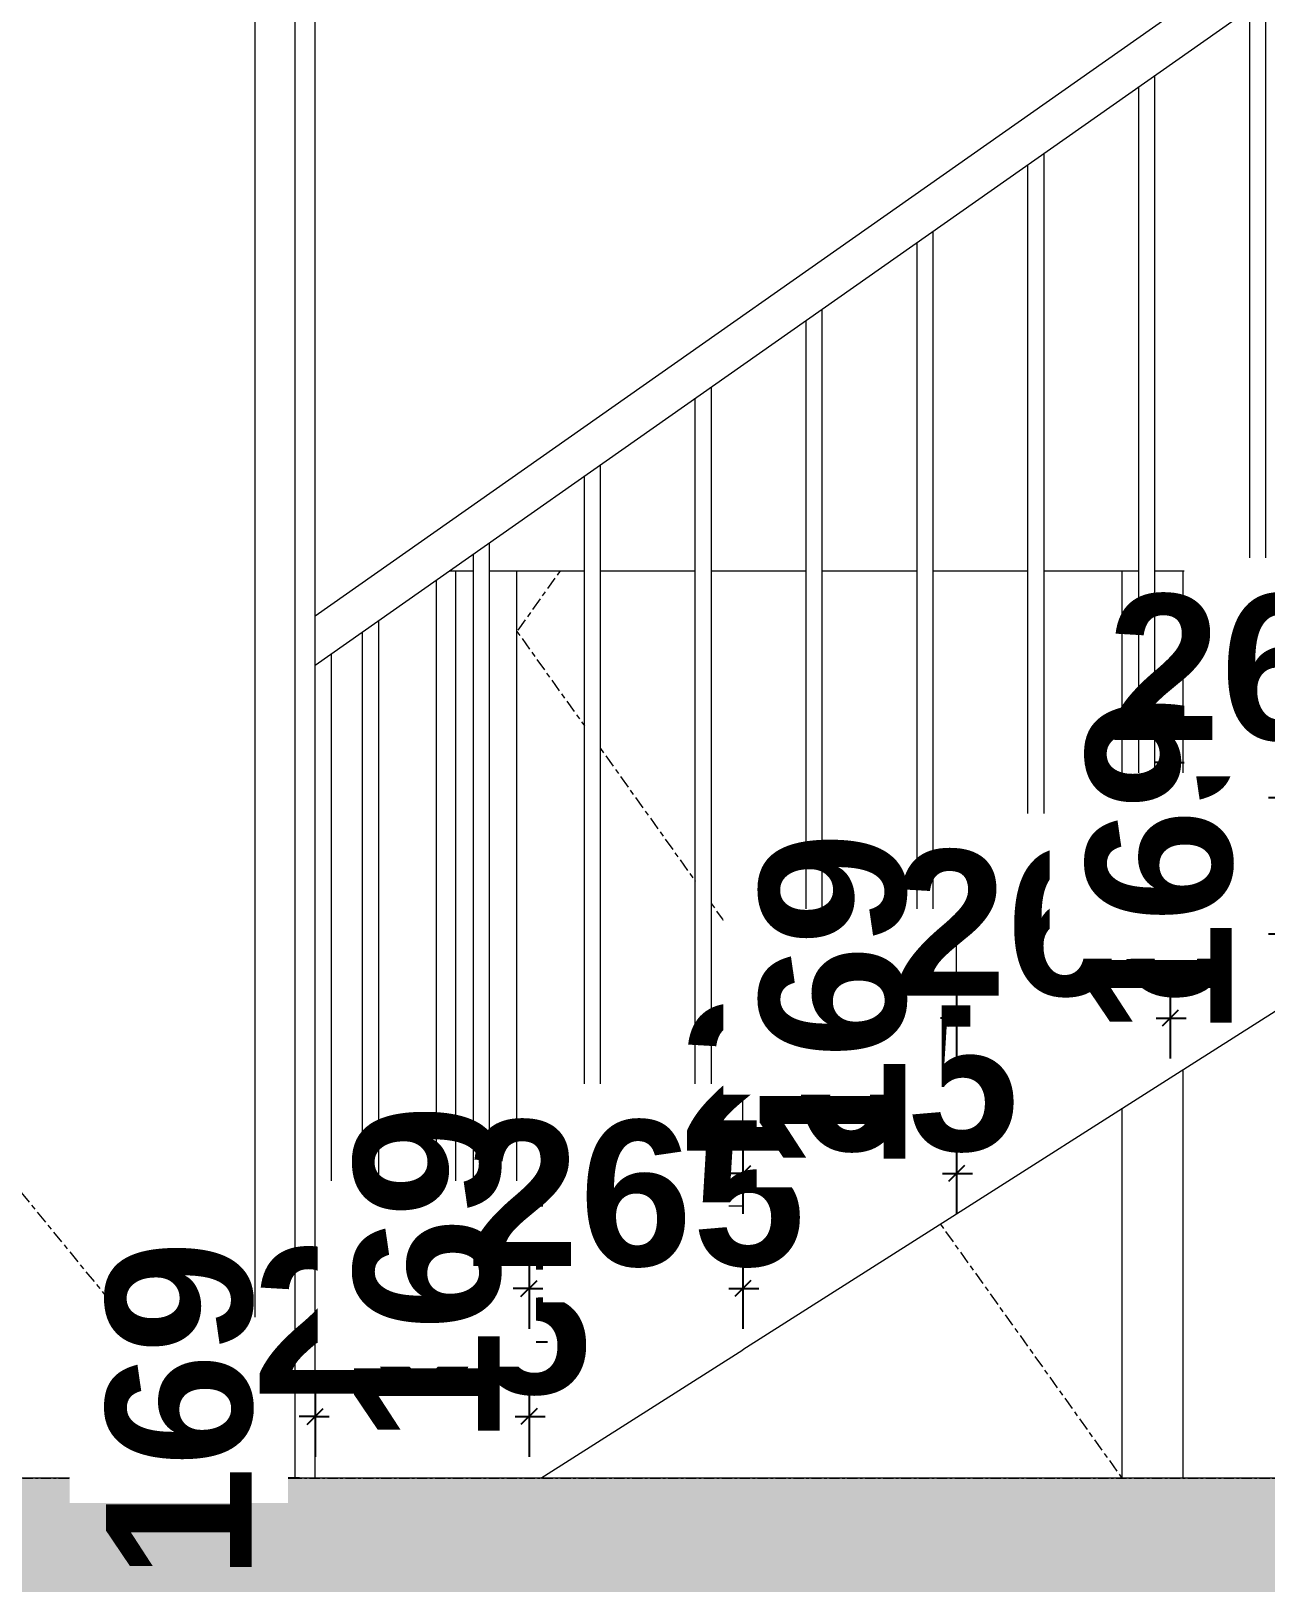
# Model space of a CAD drawing. Header units: inches. Extents: x 22 to 382261, y 22 to 371281.
# Drawn here: x 44085 to 45617, y 51440 to 53365 of the extents above; entities that cross this region are included whole.
import ezdxf

# ---------------------------------------------------------------- set-up
doc = ezdxf.new("R2010")
doc.units = ezdxf.units.IN
doc.header["$MEASUREMENT"] = 0
doc.linetypes.add('Centre', pattern=[31.75, 6.35, -4.7625, 15.875, -4.7625])
doc.linetypes.add('Grid Line 1_2_', pattern=[22.225, 12.7, -3.175, 3.175, -3.175])
for name, color, linetype, lineweight in [('A-ANNO-DIMS', 211, 'Continuous', 9), ('A-DETL-GENF', 92, 'Continuous', 9), ('A-DETL-THIN', 151, 'Continuous', 9), ('A-DOOR', 31, 'Continuous', 9), ('A-DOOR-FRAM', 31, 'Continuous', 9), ('A-FLOR-HRAL', 11, 'Continuous', 9), ('A-FLOR-LEVL', 51, 'Continuous', 9), ('A-WALL', 113, 'Continuous', 9), ('I-WALL', 2, 'Continuous', 9), ('S-STRS', 31, 'Continuous', 9), ('S-STRS-ANNO', 31, 'Continuous', 9)]:
    doc.layers.add(name, color=color, linetype=linetype, lineweight=lineweight)
doc.styles.add('Arial_1', font='arial.ttf', dxfattribs={"height": 340})
doc.styles.add('Arial_B_1', font='arialbd.ttf', dxfattribs={"height": 180.555556})
doc.dimstyles.new('1_3', dxfattribs={"dimscale": 304.8, "dimtxt": 51.01297, "dimasz": 0.065104, "dimexe": 0.164042, "dimexo": 0.0625, "dimgap": 0.082021, "dimtad": 1, "dimdec": 0, "dimzin": 0, "dimdsep": 46, "dimtxsty": 'Arial_B_1', "dimblk1": 'OBLIQUE', "dimblk2": 'OBLIQUE', "dimsah": 1, "dimcen": 0.09, "dimdle": 0.164042, "dimazin": 0, "dimtfac": 1, "dimtdec": 4, "dimtix": 1, "dimtmove": 0, "dimatfit": 3, "dimfxl": 0.164042, "dimfxlon": 1, "dimtvp": 1, "dimtfill": 1, "dimtolj": 1, "dimtzin": 0, "dimarcsym": 2})

# ---------------------------------------------------------------- blocks, each defined once
blk = doc.blocks.new('M_Single-Flush - 900 by 2100-911137-Section C-C - STAIRS')
at = {"layer": 'A-DOOR-FRAM'}
blk.add_line((9708.2, 300), (9708.2, 2576), dxfattribs=at)
blk = doc.blocks.new('Railing - 20mm-957116-Section C-C - STAIRS')
at = {"layer": 'A-FLOR-HRAL'}
for p, q in [((10891.9, 1143.8), (10891.9, 2121.7)), ((10911.9, 1143.8), (10911.9, 2135.7))]:
    blk.add_line(p, q, dxfattribs=at)
blk = doc.blocks.new('Railing - 20mm-957114-Section C-C - STAIRS')
at = {"layer": 'A-FLOR-HRAL'}
for p, q in [((10754.4, 975), (10754.4, 2025.1)), ((10774.4, 975), (10774.4, 2039.2))]:
    blk.add_line(p, q, dxfattribs=at)
blk = doc.blocks.new('Railing - 20mm-957112-Section C-C - STAIRS')
at = {"layer": 'A-FLOR-HRAL'}
for p, q in [((10616.9, 975), (10616.9, 1928.5)), ((10636.9, 975), (10636.9, 1942.6))]:
    blk.add_line(p, q, dxfattribs=at)
blk = doc.blocks.new('Railing - 20mm-957110-Section C-C - STAIRS')
at = {"layer": 'A-FLOR-HRAL'}
for p, q in [((10479.4, 806.2), (10479.4, 1831.9)), ((10499.4, 806.2), (10499.4, 1846))]:
    blk.add_line(p, q, dxfattribs=at)
blk = doc.blocks.new('Railing - 20mm-957108-Section C-C - STAIRS')
at = {"layer": 'A-FLOR-HRAL'}
for p, q in [((10341.9, 806.2), (10341.9, 1735.3)), ((10361.9, 806.2), (10361.9, 1749.4))]:
    blk.add_line(p, q, dxfattribs=at)
blk = doc.blocks.new('Railing - 20mm-957106-Section C-C - STAIRS')
at = {"layer": 'A-FLOR-HRAL'}
for p, q in [((10204.4, 637.5), (10204.4, 1638.7)), ((10224.4, 637.5), (10224.4, 1652.8))]:
    blk.add_line(p, q, dxfattribs=at)
blk = doc.blocks.new('Railing - 20mm-957104-Section C-C - STAIRS')
at = {"layer": 'A-FLOR-HRAL'}
for p, q in [((10066.9, 637.5), (10066.9, 1542.1)), ((10086.9, 637.5), (10086.9, 1556.2))]:
    blk.add_line(p, q, dxfattribs=at)
blk = doc.blocks.new('Railing - 20mm-957102-Section C-C - STAIRS')
at = {"layer": 'A-FLOR-HRAL'}
for p, q in [((9929.4, 468.7), (9929.4, 1445.5)), ((9949.4, 468.7), (9949.4, 1459.6))]:
    blk.add_line(p, q, dxfattribs=at)
blk = doc.blocks.new('Railing - 20mm-957100-Section C-C - STAIRS')
at = {"layer": 'A-FLOR-HRAL'}
for p, q in [((9791.9, 468.7), (9791.9, 1348.9)), ((9811.9, 468.7), (9811.9, 1363))]:
    blk.add_line(p, q, dxfattribs=at)
blk = doc.blocks.new('Railing - 20mm-957092-Section C-C - STAIRS')
at = {"layer": 'A-FLOR-HRAL'}
for p, q in [((9753.2, 468.7), (9753.2, 1321.7)), ((9733.2, 468.7), (9733.2, 1307.6))]:
    blk.add_line(p, q, dxfattribs=at)
blk = doc.blocks.new('Railing - Railing-670068-Section C-C - STAIRS')
for name in ['Railing - 20mm-957116-Section C-C - STAIRS', 'Railing - 20mm-957114-Section C-C - STAIRS', 'Railing - 20mm-957112-Section C-C - STAIRS', 'Railing - 20mm-957110-Section C-C - STAIRS', 'Railing - 20mm-957108-Section C-C - STAIRS', 'Railing - 20mm-957106-Section C-C - STAIRS', 'Railing - 20mm-957104-Section C-C - STAIRS', 'Railing - 20mm-957102-Section C-C - STAIRS', 'Railing - 20mm-957100-Section C-C - STAIRS', 'Railing - 20mm-957092-Section C-C - STAIRS']:
    blk.add_blockref(name, (0, 0))
blk = doc.blocks.new('Top Rail Type - Top Rail_Internal_-670082-Section C-C - STAIRS')
at = {"layer": 'A-FLOR-HRAL'}
for p, q in [((11826.3, 2839.3), (9733.2, 1368.7)), ((11872, 2810.2), (9733.2, 1307.6)), ((9733.2, 1307.6), (9733.2, 1368.7))]:
    blk.add_line(p, q, dxfattribs=at)
blk = doc.blocks.new('M_Single-Flush - 900 by 2101 DO3 LOBBY-944279-Section C-C - STAIRS')
at = {"layer": 'A-DOOR', "linetype": 'Centre'}
blk.add_line((8758.2, 1400), (9658.2, 300), dxfattribs=at)
at = {"layer": 'A-DOOR-FRAM'}
blk.add_line((9658.2, 2500), (9658.2, 300), dxfattribs=at)
blk = doc.blocks.new('M_Single-Flush - d02  toilet 750 by 2100-458076-Section C-C - STAIRS')
at = {"layer": 'A-DOOR', "linetype": 'Centre'}
for p, q in [((10036.8, 1425), (9983.2, 1350)), ((9983.2, 1350), (10066.9, 1232.7)), ((10086.9, 1204.7), (10204.4, 1040.2)), ((10224.4, 1012.2), (10341.9, 847.7)), ((10361.9, 819.7), (10371.6, 806.2)), ((10508.3, 614.8), (10733.2, 300))]:
    blk.add_line(p, q, dxfattribs=at)
at = {"layer": 'A-DOOR-FRAM'}
for p, q in [((9907.2, 1425), (9907.2, 468.8)), ((9983.2, 468.8), (9983.2, 1425)), ((10733.2, 1425), (10733.2, 975)), ((10809.2, 1143.8), (10809.2, 1425)), ((10809.2, 300), (10809.2, 806)), ((10733.2, 757.7), (10733.2, 300))]:
    blk.add_line(p, q, dxfattribs=at)
blk = doc.blocks.new('_Oblique')
at = {"color": 0, "linetype": 'ByBlock', "lineweight": -2}
blk.add_line((-0.5, -0.5), (0.5, 0.5), dxfattribs=at)
blk = doc.blocks.new('*D5028')
at = {"layer": 'A-ANNO-DIMS', "color": 0, "lineweight": -2, "transparency": 16777216}
for p, q in [((44387.3, 51738.9), (44387.3, 51758.8)), ((44418.3, 51738.9), (44337.3, 51738.9)), ((44387.3, 51570.2), (44387.3, 51738.9)), ((44418.3, 51570.2), (44337.3, 51570.2)), ((44387.3, 51570.2), (44387.3, 51550.3))]:
    blk.add_line(p, q, dxfattribs=at)
at = {"layer": 'Defpoints', "color": 0, "transparency": 16777216}
for p in [(44437.3, 51738.9), (44437.3, 51570.2)]:
    blk.add_point(p, dxfattribs=at)
at = {"layer": 'A-ANNO-DIMS', "color": 0, "lineweight": -2, "transparency": 16777216, "xscale": 19.84375, "yscale": 19.84375, "zscale": 19.84375}
for p, rotation in [((44387.3, 51738.9), 270), ((44387.3, 51570.2), 90)]:
    blk.add_blockref('_Oblique', p, dxfattribs=dict(at, rotation=rotation))
at = {"layer": 'A-ANNO-DIMS', "color": 0, "transparency": 16777216, "insert": (44270.1, 51654.5), "char_height": 180.56, "width": 139.921, "attachment_point": 5, "rotation": 90, "style": 'Arial_B_1', "bg_fill": 3, "box_fill_scale": 1.25, "bg_fill_color": 256, "bg_fill_true_color": 13158600, "bg_fill_transparency": 0}
blk.add_mtext('\\A1;169', dxfattribs=at)
at = {"layer": 'Defpoints', "color": 0, "transparency": 16777216}
blk.add_point((44387.3, 51738.9), dxfattribs=at)
blk = doc.blocks.new('*D5029')
at = {"layer": 'A-ANNO-DIMS', "color": 0, "lineweight": -2, "transparency": 16777216}
for p, q in [((44437.9, 51677.4), (44437.9, 51596.5)), ((44702.9, 51677.4), (44702.9, 51596.5)), ((44437.9, 51646.5), (44418.1, 51646.5)), ((44437.9, 51646.5), (44702.9, 51646.5)), ((44702.9, 51646.5), (44722.8, 51646.5))]:
    blk.add_line(p, q, dxfattribs=at)
at = {"layer": 'A-ANNO-DIMS', "color": 0, "lineweight": -2, "transparency": 16777216, "xscale": 19.84375, "yscale": 19.84375, "zscale": 19.84375}
blk.add_blockref('_Oblique', (44437.9, 51646.5), dxfattribs=at)
at = {"layer": 'A-ANNO-DIMS', "color": 0, "lineweight": -2, "transparency": 16777216, "xscale": 19.84375, "yscale": 19.84375, "zscale": 19.84375, "rotation": 180}
blk.add_blockref('_Oblique', (44702.9, 51646.5), dxfattribs=at)
at = {"layer": 'A-ANNO-DIMS', "color": 0, "transparency": 16777216, "insert": (44570.4, 51763.7), "char_height": 180.56, "width": 139.921, "attachment_point": 5, "style": 'Arial_B_1', "bg_fill": 3, "box_fill_scale": 1.25, "bg_fill_color": 256, "bg_fill_true_color": 13158600, "bg_fill_transparency": 0}
blk.add_mtext('\\A1;265', dxfattribs=at)
at = {"layer": 'Defpoints', "color": 0, "transparency": 16777216}
for p in [(44437.9, 51696.5), (44702.9, 51696.5), (44702.9, 51646.5)]:
    blk.add_point(p, dxfattribs=at)
blk = doc.blocks.new('*D5030')
at = {"layer": 'A-ANNO-DIMS', "color": 0, "lineweight": -2, "transparency": 16777216}
for p, q in [((44694.8, 51907.7), (44694.8, 51927.5)), ((44725.7, 51907.7), (44644.8, 51907.7)), ((44694.8, 51907.7), (44694.8, 51738.9)), ((44725.7, 51738.9), (44644.8, 51738.9)), ((44694.8, 51738.9), (44694.8, 51719.1))]:
    blk.add_line(p, q, dxfattribs=at)
at = {"layer": 'Defpoints', "color": 0, "transparency": 16777216}
for p in [(44744.8, 51907.7), (44744.8, 51738.9)]:
    blk.add_point(p, dxfattribs=at)
at = {"layer": 'A-ANNO-DIMS', "color": 0, "lineweight": -2, "transparency": 16777216, "xscale": 19.84375, "yscale": 19.84375, "zscale": 19.84375}
for p, rotation in [((44694.8, 51907.7), 270), ((44694.8, 51738.9), 90)]:
    blk.add_blockref('_Oblique', p, dxfattribs=dict(at, rotation=rotation))
at = {"layer": 'A-ANNO-DIMS', "color": 0, "transparency": 16777216, "insert": (44577.5, 51823.3), "char_height": 180.56, "width": 139.921, "attachment_point": 5, "rotation": 90, "style": 'Arial_B_1', "bg_fill": 3, "box_fill_scale": 1.25, "bg_fill_color": 256, "bg_fill_true_color": 13158600, "bg_fill_transparency": 0}
blk.add_mtext('\\A1;169', dxfattribs=at)
at = {"layer": 'Defpoints', "color": 0, "transparency": 16777216}
blk.add_point((44694.8, 51738.9), dxfattribs=at)
blk = doc.blocks.new('*D5040')
at = {"layer": 'A-ANNO-DIMS', "color": 0, "lineweight": -2, "transparency": 16777216}
for p, q in [((44702.9, 51836.1), (44702.9, 51755.1)), ((44967.9, 51836.1), (44967.9, 51755.1)), ((44702.9, 51805.1), (44683.1, 51805.1)), ((44702.9, 51805.1), (44967.9, 51805.1)), ((44967.9, 51805.1), (44987.8, 51805.1))]:
    blk.add_line(p, q, dxfattribs=at)
at = {"layer": 'A-ANNO-DIMS', "color": 0, "lineweight": -2, "transparency": 16777216, "xscale": 19.84375, "yscale": 19.84375, "zscale": 19.84375}
blk.add_blockref('_Oblique', (44702.9, 51805.1), dxfattribs=at)
at = {"layer": 'A-ANNO-DIMS', "color": 0, "lineweight": -2, "transparency": 16777216, "xscale": 19.84375, "yscale": 19.84375, "zscale": 19.84375, "rotation": 180}
blk.add_blockref('_Oblique', (44967.9, 51805.1), dxfattribs=at)
at = {"layer": 'A-ANNO-DIMS', "color": 0, "transparency": 16777216, "insert": (44835.4, 51922.3), "char_height": 180.56, "width": 139.921, "attachment_point": 5, "style": 'Arial_B_1', "bg_fill": 3, "box_fill_scale": 1.25, "bg_fill_color": 256, "bg_fill_true_color": 13158600, "bg_fill_transparency": 0}
blk.add_mtext('\\A1;265', dxfattribs=at)
at = {"layer": 'Defpoints', "color": 0, "transparency": 16777216}
for p in [(44702.9, 51855.1), (44967.9, 51855.1), (44967.9, 51805.1)]:
    blk.add_point(p, dxfattribs=at)
blk = doc.blocks.new('*D5041')
at = {"layer": 'A-ANNO-DIMS', "color": 0, "lineweight": -2, "transparency": 16777216}
for p, q in [((44967.9, 51978.8), (44967.9, 51897.9)), ((45232.9, 51978.8), (45232.9, 51897.9)), ((44967.9, 51947.9), (44948.1, 51947.9)), ((44967.9, 51947.9), (45232.9, 51947.9)), ((45232.9, 51947.9), (45252.8, 51947.9))]:
    blk.add_line(p, q, dxfattribs=at)
at = {"layer": 'A-ANNO-DIMS', "color": 0, "lineweight": -2, "transparency": 16777216, "xscale": 19.84375, "yscale": 19.84375, "zscale": 19.84375}
blk.add_blockref('_Oblique', (44967.9, 51947.9), dxfattribs=at)
at = {"layer": 'A-ANNO-DIMS', "color": 0, "lineweight": -2, "transparency": 16777216, "xscale": 19.84375, "yscale": 19.84375, "zscale": 19.84375, "rotation": 180}
blk.add_blockref('_Oblique', (45232.9, 51947.9), dxfattribs=at)
at = {"layer": 'A-ANNO-DIMS', "color": 0, "transparency": 16777216, "insert": (45100.4, 52065), "char_height": 180.56, "width": 139.921, "attachment_point": 5, "style": 'Arial_B_1', "bg_fill": 3, "box_fill_scale": 1.25, "bg_fill_color": 256, "bg_fill_true_color": 13158600, "bg_fill_transparency": 0}
blk.add_mtext('\\A1;265', dxfattribs=at)
at = {"layer": 'Defpoints', "color": 0, "transparency": 16777216}
for p in [(44967.9, 51997.9), (45232.9, 51997.9), (45232.9, 51947.9)]:
    blk.add_point(p, dxfattribs=at)
blk = doc.blocks.new('*D5042')
at = {"layer": 'A-ANNO-DIMS', "color": 0, "lineweight": -2, "transparency": 16777216}
for p, q in [((45197.6, 52245.2), (45197.6, 52265)), ((45228.6, 52245.2), (45147.6, 52245.2)), ((45197.6, 52245.2), (45197.6, 52076.4)), ((45228.6, 52076.4), (45147.6, 52076.4)), ((45197.6, 52076.4), (45197.6, 52056.6))]:
    blk.add_line(p, q, dxfattribs=at)
at = {"layer": 'Defpoints', "color": 0, "transparency": 16777216}
for p in [(45247.6, 52245.2), (45247.6, 52076.4)]:
    blk.add_point(p, dxfattribs=at)
at = {"layer": 'A-ANNO-DIMS', "color": 0, "lineweight": -2, "transparency": 16777216, "xscale": 19.84375, "yscale": 19.84375, "zscale": 19.84375}
for p, rotation in [((45197.6, 52245.2), 270), ((45197.6, 52076.4), 90)]:
    blk.add_blockref('_Oblique', p, dxfattribs=dict(at, rotation=rotation))
at = {"layer": 'A-ANNO-DIMS', "color": 0, "transparency": 16777216, "insert": (45080.4, 52160.8), "char_height": 180.56, "width": 139.921, "attachment_point": 5, "rotation": 90, "style": 'Arial_B_1', "bg_fill": 3, "box_fill_scale": 1.25, "bg_fill_color": 256, "bg_fill_true_color": 13158600, "bg_fill_transparency": 0}
blk.add_mtext('\\A1;169', dxfattribs=at)
at = {"layer": 'Defpoints', "color": 0, "transparency": 16777216}
blk.add_point((45197.6, 52076.4), dxfattribs=at)
blk = doc.blocks.new('*D5043')
at = {"layer": 'A-ANNO-DIMS', "color": 0, "lineweight": -2, "transparency": 16777216}
for p, q in [((45232.9, 52171.2), (45232.9, 52090.3)), ((45497.9, 52171.2), (45497.9, 52090.3)), ((45232.9, 52140.3), (45213.1, 52140.3)), ((45232.9, 52140.3), (45497.9, 52140.3)), ((45497.9, 52140.3), (45517.8, 52140.3))]:
    blk.add_line(p, q, dxfattribs=at)
at = {"layer": 'A-ANNO-DIMS', "color": 0, "lineweight": -2, "transparency": 16777216, "xscale": 19.84375, "yscale": 19.84375, "zscale": 19.84375}
blk.add_blockref('_Oblique', (45232.9, 52140.3), dxfattribs=at)
at = {"layer": 'A-ANNO-DIMS', "color": 0, "lineweight": -2, "transparency": 16777216, "xscale": 19.84375, "yscale": 19.84375, "zscale": 19.84375, "rotation": 180}
blk.add_blockref('_Oblique', (45497.9, 52140.3), dxfattribs=at)
at = {"layer": 'A-ANNO-DIMS', "color": 0, "transparency": 16777216, "insert": (45365.4, 52257.5), "char_height": 180.56, "width": 139.921, "attachment_point": 5, "style": 'Arial_B_1', "bg_fill": 3, "box_fill_scale": 1.25, "bg_fill_color": 256, "bg_fill_true_color": 13158600, "bg_fill_transparency": 0}
blk.add_mtext('\\A1;265', dxfattribs=at)
at = {"layer": 'Defpoints', "color": 0, "transparency": 16777216}
for p in [(45232.9, 52190.3), (45497.9, 52190.3), (45497.9, 52140.3)]:
    blk.add_point(p, dxfattribs=at)
blk = doc.blocks.new('*D5044')
at = {"layer": 'A-ANNO-DIMS', "color": 0, "lineweight": -2, "transparency": 16777216}
for p, q in [((45602.6, 52413.9), (45602.6, 52433.8)), ((45633.5, 52413.9), (45552.6, 52413.9)), ((45602.6, 52413.9), (45602.6, 52245.2)), ((45571.6, 52245.2), (45652.6, 52245.2)), ((45602.6, 52245.2), (45602.6, 52225.3))]:
    blk.add_line(p, q, dxfattribs=at)
at = {"layer": 'Defpoints', "color": 0, "transparency": 16777216}
blk.add_point((45652.6, 52413.9), dxfattribs=at)
at = {"layer": 'A-ANNO-DIMS', "color": 0, "lineweight": -2, "transparency": 16777216, "xscale": 19.84375, "yscale": 19.84375, "zscale": 19.84375}
for p, rotation in [((45602.6, 52413.9), 270), ((45602.6, 52245.2), 90)]:
    blk.add_blockref('_Oblique', p, dxfattribs=dict(at, rotation=rotation))
at = {"layer": 'A-ANNO-DIMS', "color": 0, "transparency": 16777216, "insert": (45485.3, 52329.5), "char_height": 180.56, "width": 139.921, "attachment_point": 5, "rotation": 90, "style": 'Arial_B_1', "bg_fill": 3, "box_fill_scale": 1.25, "bg_fill_color": 256, "bg_fill_true_color": 13158600, "bg_fill_transparency": 0}
blk.add_mtext('\\A1;169', dxfattribs=at)
at = {"layer": 'Defpoints', "color": 0, "transparency": 16777216}
for p in [(45552.6, 52245.2), (45602.6, 52245.2)]:
    blk.add_point(p, dxfattribs=at)
blk = doc.blocks.new('*D5045')
at = {"layer": 'A-ANNO-DIMS', "color": 0, "lineweight": -2, "transparency": 16777216}
for p, q in [((45497.9, 52426.5), (45497.9, 52507.4)), ((45762.9, 52488.4), (45762.9, 52407.4)), ((45497.9, 52457.4), (45478.1, 52457.4)), ((45497.9, 52457.4), (45762.9, 52457.4)), ((45762.9, 52457.4), (45782.8, 52457.4))]:
    blk.add_line(p, q, dxfattribs=at)
at = {"layer": 'Defpoints', "color": 0, "transparency": 16777216}
blk.add_point((45497.9, 52407.4), dxfattribs=at)
at = {"layer": 'A-ANNO-DIMS', "color": 0, "lineweight": -2, "transparency": 16777216, "xscale": 19.84375, "yscale": 19.84375, "zscale": 19.84375}
blk.add_blockref('_Oblique', (45497.9, 52457.4), dxfattribs=at)
at = {"layer": 'A-ANNO-DIMS', "color": 0, "lineweight": -2, "transparency": 16777216, "xscale": 19.84375, "yscale": 19.84375, "zscale": 19.84375, "rotation": 180}
blk.add_blockref('_Oblique', (45762.9, 52457.4), dxfattribs=at)
at = {"layer": 'A-ANNO-DIMS', "color": 0, "transparency": 16777216, "insert": (45630.4, 52574.6), "char_height": 180.56, "width": 139.921, "attachment_point": 5, "style": 'Arial_B_1', "bg_fill": 3, "box_fill_scale": 1.25, "bg_fill_color": 256, "bg_fill_true_color": 13158600, "bg_fill_transparency": 0}
blk.add_mtext('\\A1;265', dxfattribs=at)
at = {"layer": 'Defpoints', "color": 0, "transparency": 16777216}
for p in [(45762.9, 52507.4), (45762.9, 52457.4)]:
    blk.add_point(p, dxfattribs=at)

msp = doc.modelspace()

# ---------------------------------------------------------------- hatches: boundary and pattern name
at = {"layer": 'A-DETL-GENF'}
h = msp.add_hatch(dxfattribs=at)
h.set_pattern_fill('FP_4', style=0, pattern_type=2)
h.set_pattern_definition([(50, (38097.885, 55901.265), (91.09195, -7.9692), [9.525, -104.775]), (355, (38097.89, 55901.265), (-17.6212, 95.5283), [7.62, -83.82]), (100.451, (38105.48, 55900.6), (73.47134, 87.55785), [8.095, -89.045]), (46.184, (38097.89, 55926.66), (135.5398, -21.0213), [14.287, -157.162]), (96.636, (38109.18, 55924.91), (118.7017, 123.7142), [12.143, -133.568]), (351.184, (38097.89, 55926.66), (118.7029, 123.713), [11.43, -125.73]), (21, (38110.585, 55920.315), (75.80726, -51.1323), [9.525, -104.775]), (326, (38110.59, 55920.315), (30.9012, 92.0939), [7.62, -83.82]), (71.451, (38116.9, 55916.05), (106.7084, 40.9602), [8.095, -89.045]), (37.5, (38097.885, 55901.265), (1.54416, 42.27754), [4.191, -78.613, 4.191, -80.899, -84.137]), (37.5, (38097.885, 55901.265), (1.54416, 42.27754), [-167.894, 4.191, -79.946]), (7.5, (38097.885, 55901.265), (33.40972, 50.09037), [4.191, -44.323, 4.191, -76.708, -32.068]), (7.5, (38097.885, 55901.265), (33.40972, 50.09037), [-129.413, 4.191, -27.877]), (327.5, (38069.564, 55901.265), (67.79551, -2.86403), [4.191, -27.559, 4.191, -94.869, -131.445]), (327.5, (38069.564, 55901.265), (67.79551, -2.86403), [-130.81, 4.191, -127.254]), (317.5, (38056.864, 55901.265), (74.06478, 12.71375), [4.191, -37.084, 4.191, -61.595, -93.345]), (317.5, (38056.864, 55901.265), (74.06478, 12.71375), [-107.061, 4.191, -89.154])])
h.paths.add_polyline_path([(46712.9, 51420.2), (46942.9, 51420.2), (46942.9, 51570.2), (42682.5, 51570.2), (42682.5, 51420.2), (45393.4, 51420.2)])
h.paths.add_polyline_path([(44437.9, 55470.2), (44437.9, 55620.2), (42682.5, 55620.2), (42682.5, 55470.2), (44376.8, 55470.2)])

# ---------------------------------------------------------------- linework, layer by layer
at = {"layer": 'A-DETL-THIN'}
msp.add_line((46942.9, 51570.2), (43418, 51570.2), dxfattribs=at)
at = {"layer": 'A-FLOR-LEVL', "linetype": 'Grid Line 1_2_'}
msp.add_line((42408.3, 51570.2), (49383.9, 51570.2), dxfattribs=at)
at = {"layer": 'A-WALL'}
for p, q in [((44437.9, 52638.9), (44437.9, 55442.3)), ((44587.9, 52683.2), (44587.9, 51738.9))]:
    msp.add_line(p, q, dxfattribs=at)
at = {"layer": 'I-WALL'}
for p, q in [((44605, 52695.2), (44634.2, 52695.2)), ((44654.2, 52695.2), (44771.7, 52695.2)), ((44791.7, 52695.2), (44909.2, 52695.2)), ((44929.2, 52695.2), (45046.7, 52695.2)), ((45066.7, 52695.2), (45184.2, 52695.2)), ((45204.2, 52695.2), (45321.7, 52695.2)), ((45341.7, 52695.2), (45459.2, 52695.2)), ((45479.2, 52695.2), (45596.7, 52695.2))]:
    msp.add_line(p, q, dxfattribs=at)
at = {"layer": 'S-STRS'}
for p, q in [((45497.9, 52245.2), (45497.9, 52413.9)), ((45497.9, 52413.9), (45762.9, 52413.9)), ((45232.9, 52076.4), (45232.9, 52245.2)), ((45232.9, 52245.2), (45497.9, 52245.2)), ((45762.9, 52234.4), (45497.9, 52066)), ((44967.9, 51907.7), (44967.9, 52076.4)), ((44967.9, 52076.4), (45232.9, 52076.4)), ((45497.9, 52066), (45232.9, 51897.6)), ((44702.9, 51738.9), (44702.9, 51907.7)), ((44702.9, 51907.7), (44967.9, 51907.7)), ((45232.9, 51897.6), (44967.9, 51729.2)), ((44437.9, 51738.9), (44702.9, 51738.9)), ((44437.9, 51570.2), (44437.9, 51738.9)), ((44717.6, 51570.2), (44967.9, 51729.2))]:
    msp.add_line(p, q, dxfattribs=at)

# ---------------------------------------------------------------- block references
at = {"layer": 'A-DOOR', "linetype": 'Centre'}
for name in ['M_Single-Flush - 900 by 2101 DO3 LOBBY-944279-Section C-C - STAIRS', 'M_Single-Flush - d02  toilet 750 by 2100-458076-Section C-C - STAIRS']:
    msp.add_blockref(name, (34704.7, 51270.2), dxfattribs=at)
at = {"layer": 'A-DOOR'}
msp.add_blockref('M_Single-Flush - 900 by 2100-911137-Section C-C - STAIRS', (34704.7, 51270.2), dxfattribs=at)
at = {"layer": 'A-FLOR-HRAL'}
for name in ['Top Rail Type - Top Rail_Internal_-670082-Section C-C - STAIRS', 'Railing - Railing-670068-Section C-C - STAIRS']:
    msp.add_blockref(name, (34704.7, 51270.2), dxfattribs=at)

# ---------------------------------------------------------------- texts
at = {"layer": 'S-STRS-ANNO', "char_height": 50, "width": 46.147, "attachment_point": 1, "line_spacing_factor": 0.941778, "style": 'Arial_1'}
for s, insert in [('5', (45549.9, 52484.9)), ('4', (45284.9, 52316.2)), ('3', (45019.9, 52147.4)), ('2', (44754.9, 51978.7)), ('1', (44489.9, 51809.9))]:
    msp.add_mtext(s, dxfattribs=dict(at, insert=insert))

# ---------------------------------------------------------------- next in the draw order: dimensions: what is measured, and where the dimension line sits
at = {"layer": 'A-ANNO-DIMS'}
dim = msp.add_linear_dim(base=(44387.3, 51738.9), p1=(44437.3, 51570.2), p2=(44437.3, 51738.9), angle=90, dimstyle='1_3', override={"dimpost": '<>', "dimfxl": 168.75}, dxfattribs=at)
dim.commit()
dim.dimension.update_dxf_attribs({"geometry": '*D5028', "text_midpoint": (44270.1, 51654.5)})

# ---------------------------------------------------------------- next in the draw order: dimensions: what is measured, and where the dimension line sits
dim = msp.add_linear_dim(base=(44702.9, 51646.5), p1=(44437.9, 51696.5), p2=(44702.9, 51696.5), dimstyle='1_3', override={"dimpost": '<>', "dimfxl": 265}, dxfattribs=at)
dim.commit()
dim.dimension.update_dxf_attribs({"geometry": '*D5029', "text_midpoint": (44570.4, 51763.7)})

# ---------------------------------------------------------------- next in the draw order: dimensions: what is measured, and where the dimension line sits
dim = msp.add_linear_dim(base=(44694.8, 51738.9), p1=(44744.8, 51907.7), p2=(44744.8, 51738.9), angle=90, dimstyle='1_3', override={"dimpost": '<>', "dimfxl": 168.75}, dxfattribs=at)
dim.commit()
dim.dimension.update_dxf_attribs({"geometry": '*D5030', "text_midpoint": (44577.5, 51823.3)})

# ---------------------------------------------------------------- next in the draw order: dimensions: what is measured, and where the dimension line sits
dim = msp.add_linear_dim(base=(44967.9, 51805.1), p1=(44702.9, 51855.1), p2=(44967.9, 51855.1), dimstyle='1_3', override={"dimpost": '<>', "dimfxl": 265}, dxfattribs=at)
dim.commit()
dim.dimension.update_dxf_attribs({"geometry": '*D5040', "text_midpoint": (44835.4, 51922.3)})

# ---------------------------------------------------------------- next in the draw order: dimensions: what is measured, and where the dimension line sits
dim = msp.add_linear_dim(base=(45232.9, 51947.9), p1=(44967.9, 51997.9), p2=(45232.9, 51997.9), dimstyle='1_3', override={"dimpost": '<>', "dimfxl": 265}, dxfattribs=at)
dim.commit()
dim.dimension.update_dxf_attribs({"geometry": '*D5041', "text_midpoint": (45100.4, 52065)})

# ---------------------------------------------------------------- next in the draw order: dimensions: what is measured, and where the dimension line sits
dim = msp.add_linear_dim(base=(45197.6, 52076.4), p1=(45247.6, 52245.2), p2=(45247.6, 52076.4), angle=90, dimstyle='1_3', override={"dimpost": '<>', "dimfxl": 168.75}, dxfattribs=at)
dim.commit()
dim.dimension.update_dxf_attribs({"geometry": '*D5042', "text_midpoint": (45080.4, 52160.8)})

# ---------------------------------------------------------------- next in the draw order: dimensions: what is measured, and where the dimension line sits
dim = msp.add_linear_dim(base=(45497.9, 52140.3), p1=(45232.9, 52190.3), p2=(45497.9, 52190.3), dimstyle='1_3', override={"dimpost": '<>', "dimfxl": 265}, dxfattribs=at)
dim.commit()
dim.dimension.update_dxf_attribs({"geometry": '*D5043', "text_midpoint": (45365.4, 52257.5)})

# ---------------------------------------------------------------- next in the draw order: dimensions: what is measured, and where the dimension line sits
dim = msp.add_linear_dim(base=(45602.6, 52245.2), p1=(45652.6, 52413.9), p2=(45552.6, 52245.2), angle=90, dimstyle='1_3', override={"dimpost": '<>', "dimfxl": 196.154435}, dxfattribs=at)
dim.commit()
dim.dimension.update_dxf_attribs({"geometry": '*D5044', "text_midpoint": (45485.3, 52329.5)})

# ---------------------------------------------------------------- next in the draw order: dimensions: what is measured, and where the dimension line sits
dim = msp.add_linear_dim(base=(45762.9, 52457.4), p1=(45497.9, 52407.4), p2=(45762.9, 52507.4), dimstyle='1_3', override={"dimpost": '<>', "dimfxl": 283.240181}, dxfattribs=at)
dim.commit()
dim.dimension.update_dxf_attribs({"geometry": '*D5045', "text_midpoint": (45630.4, 52574.6)})

doc.saveas('drawing.dxf')
